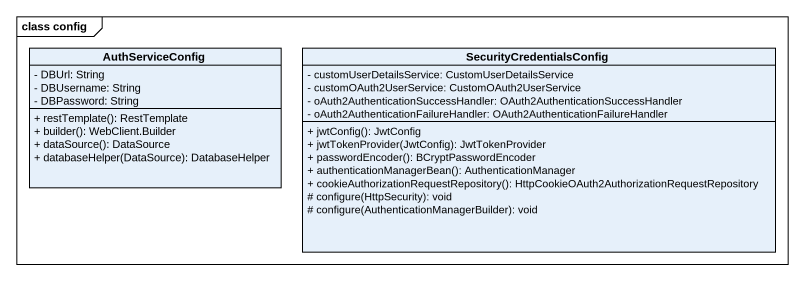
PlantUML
@startuml
mainframe class config
hide circle
hide empty members
skinparam classAttributeIconSize 0
class AuthServiceConfig {
  - DBUrl: String
  - DBUsername: String
  - DBPassword: String
  + restTemplate(): RestTemplate
  + builder(): WebClient.Builder
  + dataSource(): DataSource
  + databaseHelper(DataSource): DatabaseHelper
}
class SecurityCredentialsConfig {
  - customUserDetailsService: CustomUserDetailsService
  - customOAuth2UserService: CustomOAuth2UserService
  - oAuth2AuthenticationSuccessHandler: OAuth2AuthenticationSuccessHandler
  - oAuth2AuthenticationFailureHandler: OAuth2AuthenticationFailureHandler
  + jwtConfig(): JwtConfig
  + jwtTokenProvider(JwtConfig): JwtTokenProvider
  + passwordEncoder(): BCryptPasswordEncoder
  + authenticationManagerBean(): AuthenticationManager
  + cookieAuthorizationRequestRepository(): HttpCookieOAuth2AuthorizationRequestRepository
  # configure(HttpSecurity): void
  # configure(AuthenticationManagerBuilder): void
}
@enduml
